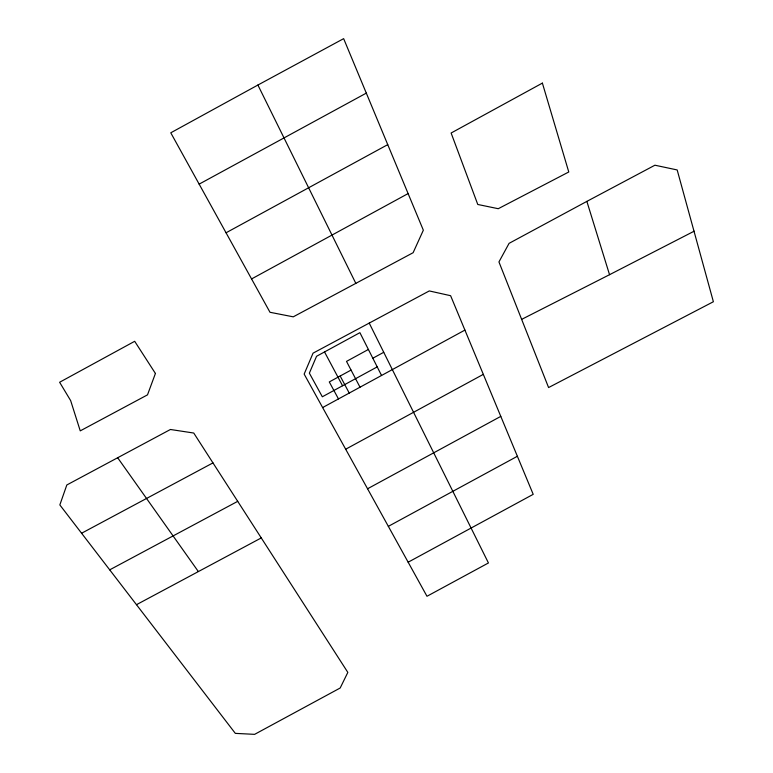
<?xml version="1.0" encoding="UTF-8"?>
<svg xmlns="http://www.w3.org/2000/svg" width="773" height="773" viewBox="0 0 773 773"><rect width="100%" height="100%" fill="white"/><g stroke="black" fill="none" stroke-linecap="round" stroke-linejoin="round"><path stroke-width="1.16" d="M257.902 85.04L170.775 132.801L269.999 312.282L293.257 316.833L413.12 252.713L423.343 230.199L343.647 38.65L257.902 85.04L355.841 283.382M408.115 193.569L251.573 278.937M199.134 184.138L366.325 93.108M226.064 232.779L387.746 144.638M368.392 349.464L346.507 361.387L360.015 387.205M351.058 370.083L329.288 381.93L338.468 398.926M372.828 358.228L383.717 352.304M377.214 366.895L322.331 396.781L309.355 373.156L316.553 356.285L359.899 332.67L381.553 375.475M408.163 562.203L533.206 494.334L450.611 295.701L429.286 290.938L313.055 353.155L304.156 374.093L322.631 407.555L464.911 330.09M345.676 449.219L483.318 374.364M367.562 488.768L500.778 416.386M322.631 407.555L388.346 526.355L517.369 456.283M586.862 201.386L509.078 243.35L498.943 261.931L548.588 387.553L713.382 301.741L677.177 169.944L654.915 165.209L586.862 201.386L609.539 274.695L522.026 319.181M81.58 533.244L212.962 462.901L347.831 672.394L340.188 687.999L254.617 734.35L235.33 733.374L59.84 504.924L66.816 484.98L170.427 429.488L193.752 433.035L212.962 462.901M109.698 569.846L237.736 501.329M136.492 604.679L261.274 537.921M609.539 274.695L694.173 231.175M117.66 457.742L198.255 571.421M388.346 526.355L426.976 596.273L488.439 562.957L369.233 323.104M340.168 376.007L349.241 393.071M324.525 351.937L342.565 385.766M155.421 373.456L147.498 394.858L80.247 430.87L70.652 400.598L59.618 382.258L134.686 341.299L155.421 373.456M542.385 83.107L451.123 133.014L477.772 204.468L498.256 208.71L568.773 171.983L542.385 83.107"/></g></svg>
